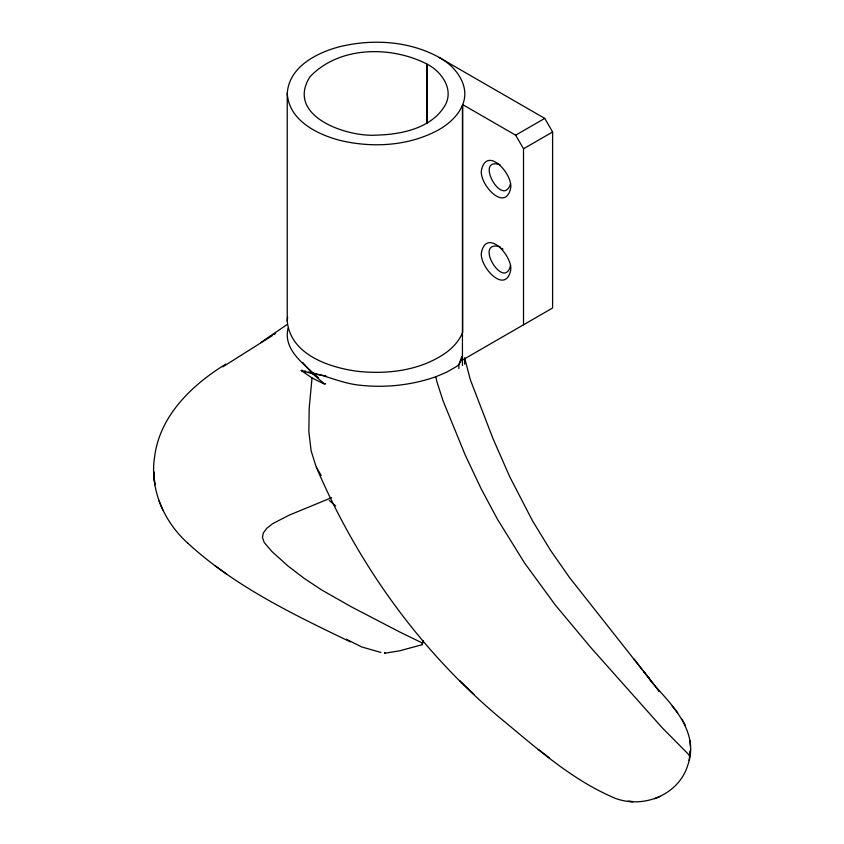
<?xml version="1.0" encoding="UTF-8"?>
<svg xmlns="http://www.w3.org/2000/svg" width="844" height="844" viewBox="0 0 844 844"><rect width="100%" height="100%" fill="white"/><g stroke="black" fill="none" stroke-linecap="round" stroke-linejoin="round"><path stroke-width="1.27" d="M523.512 324.792L523.512 148.776L515.663 135.188L462.681 104.603L462.681 332.262C459.505 340.459 453.365 347.158 446.423 352.381C421.093 370.474 388.124 374.536 357.824 371.339C329.318 367.625 290.431 354.628 287.245 321.174L287.245 93.515C288.922 66.433 317.576 52.307 340.765 46.431C373.196 38.835 409.045 41.008 438.648 57.128C455.338 65.779 470.635 85.687 462.607 104.804C458.387 115.501 448.808 124.047 438.764 129.776C409.14 145.98 373.227 148.164 340.744 140.568C317.587 134.692 288.859 120.576 287.276 93.484M655.355 686.404L647.802 676.761L659.364 691.426L655.915 687.079C675.274 707.884 699.075 734.491 687.754 765.244C678.312 796.546 639.425 810.346 610.961 796.43C568.624 777.567 533.841 745.674 498.382 716.556C418.656 649.173 356.812 562.315 316.004 466.405L311.119 450.759L308.851 431.527L309.199 408.127L312.027 377.943L301.224 370.527L302.247 370.21M464.738 364.207L464.485 358.584M510.578 265.216C504.512 291.918 473.378 240.835 499.226 246.469M462.438 358.025L458.862 364.724L456.15 366.729L446.508 372.267L435.863 376.74L436.707 381.077L443.058 400.837L465.223 455.043L481.122 488.708L497.422 519.176L524.451 562.853L555.436 605.19L590.821 647.559L661.696 727.254L689.938 755.834L690.329 750.706L689.084 760.518M287.245 321.174L287.625 316.933M510.546 183.844C502.507 209.048 473.822 156.551 499.986 164.643M422.833 640.828L422.243 644.689L399.613 650.819L384.611 653.277M422.243 644.689L422.844 641.06M288.11 328.105C282.624 350.038 304.747 364.661 318.568 377.975M423.055 640.796L422.538 643.096L399.507 631.882L351.421 606.878L321.701 589.977L304.156 578.351L288.057 566.05L271.979 551.575L264.172 542.428L262.463 537.491L263.265 533.091L266.904 528.154L272.76 523.596L289.207 515.135L331.597 497.675M461.847 356.537L458.862 364.724L458.862 368.564M462.438 105.226L462.438 365.484M287.065 324.56L260.669 342.601M312.027 377.943L323.568 383.651L325.615 383.703M222.816 366.823L272.296 335.648M273.92 334.572L275.545 333.496M225.791 364.123C192.021 384.843 159.632 415.765 154.589 457.047C149.546 489.214 164.052 521.972 187.948 543.304M515.663 135.188L544.749 118.382L552.598 131.98L552.598 307.997L462.006 360.304M523.512 148.776L552.598 131.98M654.596 798.751L660.177 796.441M435.863 376.74C411.545 385.223 385.265 388.071 359.681 385.191C341.831 383.398 325.847 375.253 308.334 372.056M689.97 755.791L689.168 755.612M629.424 801.367L632.683 801.621L627.852 801.199M325.953 375.907L312.523 373.723L301.224 370.527M380.887 652.465L361.622 646.915L347.95 640.058M305.117 370.98L305.739 371.202M350.355 641.873C293.29 614.4 234.917 586.506 187.864 543.23M439.133 57.476L544.749 118.382M499.986 246.87L500.735 247.334M215.104 565.712L226.635 574.057M324.908 384.199L312.523 373.723L302.711 362.487M346.694 639.119L347.306 639.594M538.324 749.419L549.412 757.996M305.064 371.961L304.104 371.212M329.255 500.408L335.648 505.957M502.233 248.452L502.971 249.085M459.706 680.612L474.022 694.39M672.214 706.143L677.637 712.737M646.863 675.495L643.455 671.138L651.23 681.119L569.478 577.486L550.436 550.193L532.406 520.621L509.681 476.66L492.854 438.279L470.308 379.673L464.569 357.708M634.087 659.08L642.21 669.514M321.205 475.52L316.384 467.228M384.6 652.391L385.149 653.393M685.296 725.281L682.068 719.215M159.041 501.072L162.881 510.177M690.371 746.191L689.864 740.621M427.011 123.572L427.011 64.07C440.958 71.181 453.45 88.061 445.843 103.928C432.824 128.33 401.322 134.534 376.013 135.145C346.778 137.097 285.441 116.219 309.822 76.973C338.919 45.966 390.698 45.66 426.832 63.954L426.832 123.182M481.576 169.591C478.284 183.053 504.691 212.962 510.536 188.697C513.838 175.235 487.421 145.316 481.576 169.591M481.576 251.807C478.284 265.28 504.691 295.189 510.536 270.924C513.838 257.452 487.421 227.542 481.576 251.807M154.283 478.559L153.629 471.479L154.842 484.857L154.283 478.559"/></g></svg>
